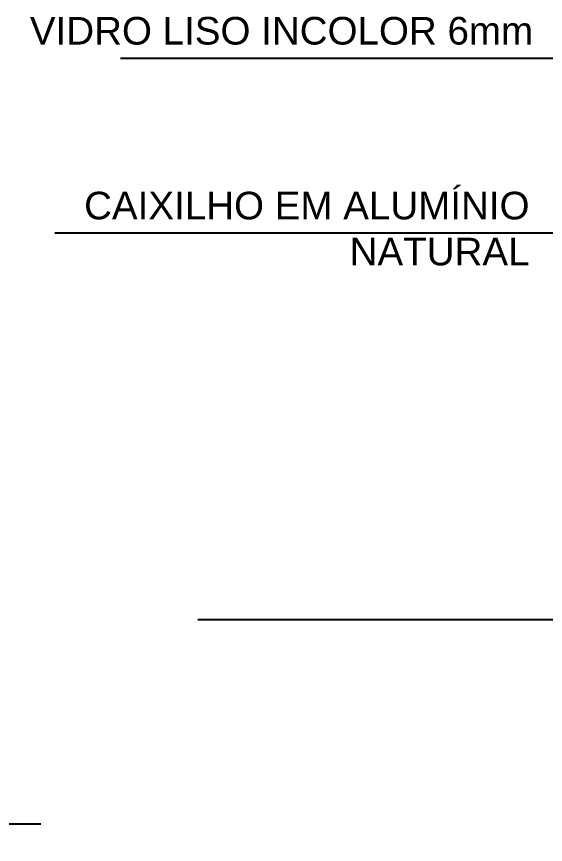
# Model space of a CAD drawing. Header units: inches. Extents: x 48 to 253, y 44 to 126.
# Drawn here: x 69.427 to 70.194, y 78.618 to 79.818 of the extents above; entities that cross this region are included whole.
import ezdxf

# ---------------------------------------------------------------- set-up
doc = ezdxf.new("R2010")
doc.units = ezdxf.units.IN
doc.header["$LTSCALE"] = 100
doc.header["$MEASUREMENT"] = 0
for name, color, linetype in [('A-ALV', 6, 'Continuous'), ('ARQ-SMB-1_025', 1, 'Continuous'), ('ARQ-TXT-1_025', 2, 'Continuous')]:
    doc.layers.add(name, color=color, linetype=linetype)
doc.styles.add('ESC-50-A20', font='arial.ttf', dxfattribs={"height": 0.1})
doc.styles.add('FNDE Texto Cota 0025', font='verdana.ttf', dxfattribs={"height": 0.04})
doc.dimstyles.new('FNDE 1-0025', dxfattribs={"dimscale": 5, "dimtxt": 0.04, "dimasz": 0.0035, "dimexe": 0.15, "dimexo": 0.15, "dimgap": 0.0025, "dimtad": 1, "dimzin": 1, "dimdsep": 46, "dimtxsty": 'FNDE Texto Cota 0025', "dimblk": 'tic', "dimcen": 0.015, "dimdle": 0.15, "dimse1": 1, "dimse2": 1, "dimclrd": 251, "dimclre": 251, "dimclrt": 256, "dimaunit": 1, "dimadec": 3, "dimazin": 0, "dimtfac": 1, "dimtix": 1, "dimtmove": 2, "dimatfit": 3, "dimfxl": 0.15, "dimtvp": 1, "dimtolj": 1, "dimtzin": 0, "dimarcsym": 0})

# ---------------------------------------------------------------- blocks, each defined once
blk = doc.blocks.new('tic')
at = {"color": 251}
for p, q in [((0, -1), (0, 1)), ((-1, 0), (1, 0))]:
    blk.add_line(p, q, dxfattribs=at)
blk.add_line((-0.6, -0.6), (0.6, 0.6))

msp = doc.modelspace()

# ---------------------------------------------------------------- linework, layer by layer
at = {"layer": 'A-ALV'}
msp.add_lwpolyline([(69.1706, 78.6482), (69.2974, 78.6482), (69.3124, 78.6182), (69.3124, 78.6782), (69.3274, 78.6482), (69.4622, 78.6482)], dxfattribs=at)

# ---------------------------------------------------------------- texts
at = {"layer": 'ARQ-TXT-1_025', "attachment_point": 3, "style": 'ESC-50-A20'}
for s, insert, char_height, width in [('VIDRO LISO INCOLOR 6mm', (70.1757, 79.8174), 0.04, 0.690908), ('{\\H0.88889x;CAIXILHO EM ALUMÍNIO NATURAL} ', (70.1705, 79.5641), 0.045, 0.828043)]:
    msp.add_mtext(s, dxfattribs=dict(at, insert=insert, char_height=char_height, width=width))

# ---------------------------------------------------------------- leaders
at = {"layer": 'ARQ-SMB-1_025', "ltscale": 10}
for points in [[(70.3048, 79.7571), (69.5774, 79.7571)], [(70.2383, 79.5042), (69.4823, 79.5042)], [(70.3274, 79.0553), (70.3274, 78.9439), (69.6896, 78.9439)]]:
    msp.add_leader(points, dimstyle='FNDE 1-0025', override={"dimtxt": 0.05, "dimdec": 0, "dimlfac": 100, "dimtdec": 0}, dxfattribs=at)

doc.saveas('drawing.dxf')
